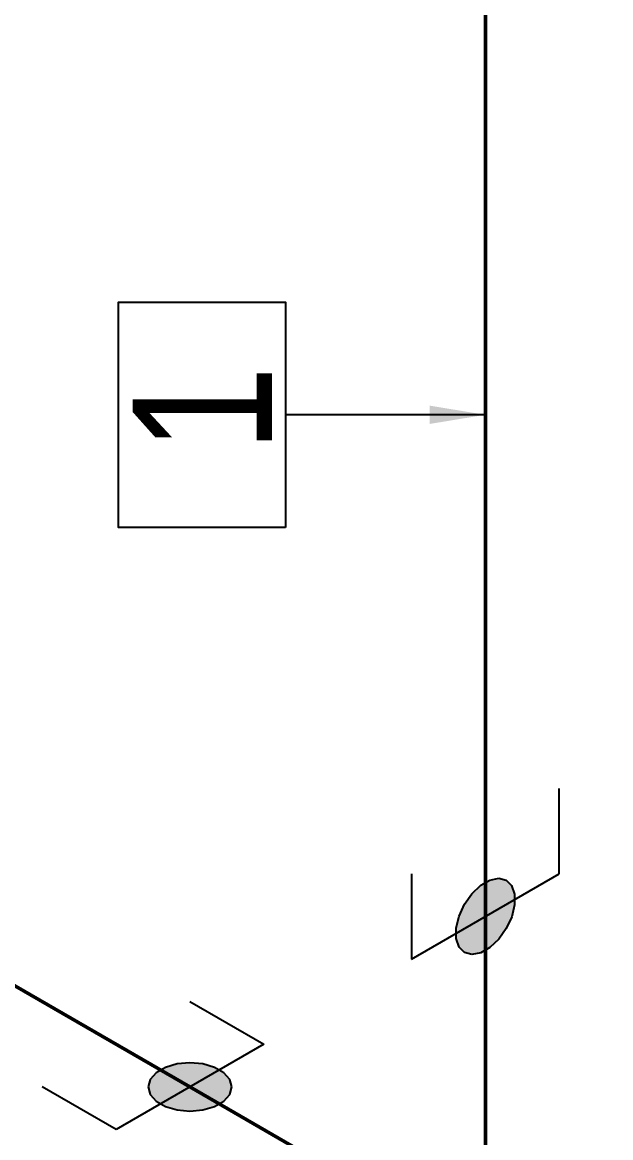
# Model space of a CAD drawing. Header units: millimetres. Extents: x 0 to 594, y 0 to 420.
# Drawn here: x 252.59 to 263.15, y 162.86 to 182.88 of the extents above; entities that cross this region are included whole.
import ezdxf
from ezdxf import colors
from ezdxf.entities.mleader import LeaderData, LeaderLine
from ezdxf.enums import TextEntityAlignment as Align
from ezdxf.math import Vec2, Vec3

# ---------------------------------------------------------------- set-up
doc = ezdxf.new("R2010")
doc.units = ezdxf.units.MM
doc.header["$LTSCALE"] = 0.25
for name, color, linetype in [('용접', 1, 'Continuous'), ('주석', 7, 'Continuous'), ('치수', 1, 'Continuous')]:
    doc.layers.add(name, color=color, linetype=linetype)
doc.layers.add('파이프 작은 보어', color=30, linetype='Continuous', lineweight=50)
doc.styles.add('AdskIsoAnnotation', font='arial.ttf', dxfattribs={"width": 0.8, "height": 1})
doc.styles.add('AdskIsoMetric', font='arial.ttf', dxfattribs={"width": 0.8, "height": 2.5})
doc.styles.add('AdskIsoMetric-30', font='arial.ttf', dxfattribs={"width": 0.8, "height": 2.5})
doc.styles.add('AdskIsoMetric30', font='arial.ttf', dxfattribs={"width": 0.8, "oblique": 30, "height": 2.5})
doc.styles.get("Standard").update_dxf_attribs({"font": 'arial.ttf'})
doc.dimstyles.new('AdskIsoMetric', dxfattribs={"dimtxt": 2.5, "dimasz": 2.5, "dimexe": 1, "dimexo": 2, "dimgap": 0.8, "dimtad": 1, "dimdec": 0, "dimrnd": 1, "dimzin": 0, "dimdsep": 46, "dimtxsty": 'AdskIsoMetric', "dimcen": 0, "dimclrt": 7, "dimadec": 0, "dimazin": 0, "dimtfac": 1, "dimtdec": 0, "dimtmove": 1, "dimatfit": 3, "dimfxl": 0, "dimfrac": 2, "dimtolj": 1, "dimtzin": 0, "dimarcsym": 0})

# ---------------------------------------------------------------- blocks, each defined once
blk = doc.blocks.new('*D35')
at = {"layer": 'Defpoints', "color": 0}
for p in [(144.945, 227.653), (131.954, 220.153), (260.902, 160.705)]:
    blk.add_point(p, dxfattribs=at)
at = {"layer": '치수', "color": 0, "lineweight": -2}
for p, q in [((142.945, 226.498), (130.954, 219.576)), ((245.746, 154.455), (134.119, 218.903)), ((258.902, 159.55), (246.911, 152.628))]:
    blk.add_line(p, q, dxfattribs=at)
at = {"layer": '치수', "color": 0}
for points in [[(134.328, 219.264), (133.911, 218.542), (131.954, 220.153)], [(245.955, 154.816), (245.538, 154.094), (247.911, 153.205)]]:
    blk.add_solid(points, dxfattribs=at)
at = {"layer": '치수', "color": 7, "insert": (192.2, 187.988), "char_height": 2.5, "attachment_point": 5, "rotation": 330, "style": 'AdskIsoMetric30'}
blk.add_mtext('\\A1;12189', dxfattribs=at)
blk = doc.blocks.new('*D36')
at = {"layer": 'Defpoints', "color": 0}
for p in [(260.902, 234.128), (260.902, 160.705), (247.911, 153.205)]:
    blk.add_point(p, dxfattribs=at)
at = {"layer": '치수', "color": 0, "lineweight": -2}
for p, q in [((247.911, 224.128), (247.911, 155.705)), ((258.902, 159.55), (246.911, 152.628))]:
    blk.add_line(p, q, dxfattribs=at)
at = {"layer": '치수', "color": 0}
for points in [[(247.495, 224.128), (248.328, 224.128), (247.911, 226.628)], [(247.495, 155.705), (248.328, 155.705), (247.911, 153.205)]]:
    blk.add_solid(points, dxfattribs=at)
at = {"layer": '치수', "color": 7, "insert": (245.645, 188.608), "char_height": 2.5, "attachment_point": 5, "rotation": 90, "style": 'AdskIsoMetric-30'}
blk.add_mtext('\\A1;6121', dxfattribs=at)
blk = doc.blocks.new('엘보우-2-Iso2DSkew180')
at = {"color": 0, "linetype": 'ByBlock', "lineweight": -2, "extrusion": (0.707107, 0.408248, -0.57735)}
for p, q in [((0, 6.124), (0, 0)), ((0, 0), (-5.303, 3.062)), ((0, 0), (0, 0))]:
    blk.add_line(p, q, dxfattribs=at)
blk = doc.blocks.new('SocketWeld-1-IsoRight')
blk.add_hatch(color=256).paths.add_polyline_path([(0.0055, 0.0371), (0.0057, 0.0369), (0.006, 0.0367), (0.0062, 0.0365), (0.0064, 0.0363), (0.0066, 0.0361), (0.0068, 0.0359), (0.007, 0.0357), (0.0072, 0.0355), (0.0075, 0.0353), (0.0077, 0.0351), (0.0079, 0.0349), (0.0081, 0.0347), (0.0083, 0.0345), (0.0085, 0.0343), (0.0088, 0.0341), (0.009, 0.0339), (0.0092, 0.0337), (0.0094, 0.0334), (0.0096, 0.0332), (0.0098, 0.033), (0.01, 0.0328), (0.0103, 0.0326), (0.0105, 0.0324), (0.0107, 0.0322), (0.0109, 0.032), (0.0111, 0.0318), (0.0113, 0.0316), (0.0115, 0.0314), (0.0118, 0.0312), (0.012, 0.031), (0.0122, 0.0308), (0.0124, 0.0306), (0.0126, 0.0304), (0.0128, 0.0302), (0.013, 0.03), (0.0133, 0.0298), (0.0135, 0.0296), (0.0137, 0.0294), (0.0139, 0.0292), (0.0141, 0.0289), (0.0143, 0.0287), (0.0145, 0.0285), (0.0148, 0.0283), (0.015, 0.0281), (0.0152, 0.0279), (0.0154, 0.0277), (0.0156, 0.0275), (0.0158, 0.0273), (0.0161, 0.0271), (0.0161, 0.0271), (0.0162, 0.0268), (0.0164, 0.0266), (0.0166, 0.0263), (0.0168, 0.0261), (0.017, 0.0258), (0.0171, 0.0256), (0.0173, 0.0253), (0.0175, 0.025), (0.0177, 0.0248), (0.0179, 0.0245), (0.0181, 0.0243), (0.0182, 0.024), (0.0184, 0.0237), (0.0186, 0.0235), (0.0188, 0.0232), (0.019, 0.023), (0.0192, 0.0227), (0.0193, 0.0225), (0.0195, 0.0222), (0.0197, 0.0219), (0.0199, 0.0217), (0.0201, 0.0214), (0.0203, 0.0212), (0.0204, 0.0209), (0.0206, 0.0206), (0.0208, 0.0204), (0.021, 0.0201), (0.0212, 0.0199), (0.0213, 0.0196), (0.0215, 0.0193), (0.0217, 0.0191), (0.0219, 0.0188), (0.0221, 0.0186), (0.0223, 0.0183), (0.0224, 0.0181), (0.0226, 0.0178), (0.0228, 0.0175), (0.023, 0.0173), (0.0232, 0.017), (0.0234, 0.0168), (0.0235, 0.0165), (0.0237, 0.0162), (0.0239, 0.016), (0.0241, 0.0157), (0.0243, 0.0155), (0.0245, 0.0152), (0.0246, 0.015), (0.0248, 0.0147), (0.025, 0.0144), (0.025, 0.0144), (0.0251, 0.0141), (0.0253, 0.0139), (0.0254, 0.0136), (0.0255, 0.0133), (0.0257, 0.013), (0.0258, 0.0127), (0.0259, 0.0124), (0.0261, 0.0121), (0.0262, 0.0118), (0.0263, 0.0116), (0.0265, 0.0113), (0.0266, 0.011), (0.0267, 0.0107), (0.0269, 0.0104), (0.027, 0.0101), (0.0271, 0.0098), (0.0273, 0.0095), (0.0274, 0.0093), (0.0275, 0.009), (0.0277, 0.0087), (0.0278, 0.0084), (0.0279, 0.0081), (0.0281, 0.0078), (0.0282, 0.0075), (0.0283, 0.0072), (0.0284, 0.007), (0.0286, 0.0067), (0.0287, 0.0064), (0.0288, 0.0061), (0.029, 0.0058), (0.0291, 0.0055), (0.0292, 0.0052), (0.0294, 0.0049), (0.0295, 0.0047), (0.0296, 0.0044), (0.0298, 0.0041), (0.0299, 0.0038), (0.03, 0.0035), (0.0302, 0.0032), (0.0303, 0.0029), (0.0304, 0.0026), (0.0306, 0.0024), (0.0307, 0.0021), (0.0308, 0.0018), (0.031, 0.0015), (0.0311, 0.0012), (0.0312, 0.0009), (0.0314, 0.0006), (0.0315, 0.0003), (0.0315, 0.0003), (0.0316, 0.0001), (0.0316, -0.0002), (0.0317, -0.0005), (0.0318, -0.0008), (0.0319, -0.0011), (0.0319, -0.0014), (0.032, -0.0017), (0.0321, -0.002), (0.0321, -0.0022), (0.0322, -0.0025), (0.0323, -0.0028), (0.0323, -0.0031), (0.0324, -0.0034), (0.0325, -0.0037), (0.0325, -0.004), (0.0326, -0.0043), (0.0327, -0.0046), (0.0328, -0.0048), (0.0328, -0.0051), (0.0329, -0.0054), (0.033, -0.0057), (0.033, -0.006), (0.0331, -0.0063), (0.0332, -0.0066), (0.0332, -0.0069), (0.0333, -0.0071), (0.0334, -0.0074), (0.0335, -0.0077), (0.0335, -0.008), (0.0336, -0.0083), (0.0337, -0.0086), (0.0337, -0.0089), (0.0338, -0.0092), (0.0339, -0.0095), (0.0339, -0.0097), (0.034, -0.01), (0.0341, -0.0103), (0.0342, -0.0106), (0.0342, -0.0109), (0.0343, -0.0112), (0.0344, -0.0115), (0.0344, -0.0118), (0.0345, -0.012), (0.0346, -0.0123), (0.0346, -0.0126), (0.0347, -0.0129), (0.0348, -0.0132), (0.0349, -0.0135), (0.0349, -0.0138), (0.0349, -0.0138), (0.0349, -0.014), (0.0349, -0.0143), (0.0349, -0.0146), (0.0349, -0.0148), (0.0349, -0.0151), (0.0349, -0.0153), (0.0349, -0.0156), (0.0349, -0.0159), (0.0349, -0.0161), (0.0349, -0.0164), (0.0349, -0.0166), (0.0349, -0.0169), (0.0349, -0.0172), (0.0349, -0.0174), (0.0349, -0.0177), (0.0349, -0.0179), (0.0349, -0.0182), (0.0349, -0.0185), (0.0349, -0.0187), (0.0349, -0.019), (0.0349, -0.0192), (0.0349, -0.0195), (0.0349, -0.0198), (0.0349, -0.02), (0.0349, -0.0203), (0.0349, -0.0206), (0.0349, -0.0208), (0.0349, -0.0211), (0.0349, -0.0213), (0.0349, -0.0216), (0.0349, -0.0219), (0.0349, -0.0221), (0.0349, -0.0224), (0.0349, -0.0226), (0.0349, -0.0229), (0.0349, -0.0232), (0.0349, -0.0234), (0.0349, -0.0237), (0.0349, -0.0239), (0.0349, -0.0242), (0.0349, -0.0245), (0.0349, -0.0247), (0.0349, -0.025), (0.0349, -0.0252), (0.0349, -0.0255), (0.0349, -0.0258), (0.0349, -0.026), (0.0349, -0.0263), (0.0349, -0.0265), (0.0349, -0.0265), (0.0349, -0.0268), (0.0348, -0.027), (0.0347, -0.0272), (0.0346, -0.0274), (0.0346, -0.0276), (0.0345, -0.0278), (0.0344, -0.028), (0.0344, -0.0282), (0.0343, -0.0284), (0.0342, -0.0286), (0.0342, -0.0288), (0.0341, -0.029), (0.034, -0.0292), (0.0339, -0.0295), (0.0339, -0.0297), (0.0338, -0.0299), (0.0337, -0.0301), (0.0337, -0.0303), (0.0336, -0.0305), (0.0335, -0.0307), (0.0335, -0.0309), (0.0334, -0.0311), (0.0333, -0.0313), (0.0332, -0.0315), (0.0332, -0.0317), (0.0331, -0.0319), (0.033, -0.0322), (0.033, -0.0324), (0.0329, -0.0326), (0.0328, -0.0328), (0.0328, -0.033), (0.0327, -0.0332), (0.0326, -0.0334), (0.0325, -0.0336), (0.0325, -0.0338), (0.0324, -0.034), (0.0323, -0.0342), (0.0323, -0.0344), (0.0322, -0.0346), (0.0321, -0.0349), (0.0321, -0.0351), (0.032, -0.0353), (0.0319, -0.0355), (0.0319, -0.0357), (0.0318, -0.0359), (0.0317, -0.0361), (0.0316, -0.0363), (0.0316, -0.0365), (0.0315, -0.0367), (0.0315, -0.0367), (0.0314, -0.0369), (0.0312, -0.037), (0.0311, -0.0371), (0.031, -0.0373), (0.0308, -0.0374), (0.0307, -0.0375), (0.0306, -0.0377), (0.0304, -0.0378), (0.0303, -0.0379), (0.0302, -0.0381), (0.03, -0.0382), (0.0299, -0.0383), (0.0298, -0.0385), (0.0296, -0.0386), (0.0295, -0.0387), (0.0294, -0.0389), (0.0292, -0.039), (0.0291, -0.0391), (0.029, -0.0393), (0.0288, -0.0394), (0.0287, -0.0395), (0.0286, -0.0397), (0.0284, -0.0398), (0.0283, -0.0399), (0.0282, -0.0401), (0.0281, -0.0402), (0.0279, -0.0403), (0.0278, -0.0405), (0.0277, -0.0406), (0.0275, -0.0408), (0.0274, -0.0409), (0.0273, -0.041), (0.0271, -0.0412), (0.027, -0.0413), (0.0269, -0.0414), (0.0267, -0.0416), (0.0266, -0.0417), (0.0265, -0.0418), (0.0263, -0.042), (0.0262, -0.0421), (0.0261, -0.0422), (0.0259, -0.0424), (0.0258, -0.0425), (0.0257, -0.0426), (0.0255, -0.0428), (0.0254, -0.0429), (0.0253, -0.043), (0.0251, -0.0432), (0.025, -0.0433), (0.025, -0.0433), (0.0248, -0.0433), (0.0246, -0.0434), (0.0245, -0.0434), (0.0243, -0.0435), (0.0241, -0.0435), (0.0239, -0.0436), (0.0237, -0.0436), (0.0235, -0.0437), (0.0234, -0.0437), (0.0232, -0.0438), (0.023, -0.0438), (0.0228, -0.0439), (0.0226, -0.0439), (0.0224, -0.044), (0.0223, -0.044), (0.0221, -0.0441), (0.0219, -0.0441), (0.0217, -0.0442), (0.0215, -0.0442), (0.0213, -0.0443), (0.0212, -0.0443), (0.021, -0.0444), (0.0208, -0.0444), (0.0206, -0.0444), (0.0204, -0.0445), (0.0203, -0.0445), (0.0201, -0.0446), (0.0199, -0.0446), (0.0197, -0.0447), (0.0195, -0.0447), (0.0193, -0.0448), (0.0192, -0.0448), (0.019, -0.0449), (0.0188, -0.0449), (0.0186, -0.045), (0.0184, -0.045), (0.0182, -0.0451), (0.0181, -0.0451), (0.0179, -0.0452), (0.0177, -0.0452), (0.0175, -0.0453), (0.0173, -0.0453), (0.0171, -0.0454), (0.017, -0.0454), (0.0168, -0.0455), (0.0166, -0.0455), (0.0164, -0.0455), (0.0162, -0.0456), (0.0161, -0.0456), (0.0161, -0.0456), (0.0158, -0.0456), (0.0156, -0.0456), (0.0154, -0.0455), (0.0152, -0.0455), (0.015, -0.0454), (0.0148, -0.0454), (0.0145, -0.0453), (0.0143, -0.0453), (0.0141, -0.0453), (0.0139, -0.0452), (0.0137, -0.0452), (0.0135, -0.0451), (0.0133, -0.0451), (0.013, -0.045), (0.0128, -0.045), (0.0126, -0.0449), (0.0124, -0.0449), (0.0122, -0.0449), (0.012, -0.0448), (0.0118, -0.0448), (0.0115, -0.0447), (0.0113, -0.0447), (0.0111, -0.0446), (0.0109, -0.0446), (0.0107, -0.0446), (0.0105, -0.0445), (0.0103, -0.0445), (0.01, -0.0444), (0.0098, -0.0444), (0.0096, -0.0443), (0.0094, -0.0443), (0.0092, -0.0443), (0.009, -0.0442), (0.0088, -0.0442), (0.0085, -0.0441), (0.0083, -0.0441), (0.0081, -0.044), (0.0079, -0.044), (0.0077, -0.0439), (0.0075, -0.0439), (0.0072, -0.0439), (0.007, -0.0438), (0.0068, -0.0438), (0.0066, -0.0437), (0.0064, -0.0437), (0.0062, -0.0436), (0.006, -0.0436), (0.0057, -0.0436), (0.0055, -0.0435), (0.0055, -0.0435), (0.0053, -0.0434), (0.0051, -0.0433), (0.0049, -0.0431), (0.0046, -0.043), (0.0044, -0.0429), (0.0042, -0.0427), (0.004, -0.0426), (0.0037, -0.0425), (0.0035, -0.0423), (0.0033, -0.0422), (0.003, -0.0421), (0.0028, -0.042), (0.0026, -0.0418), (0.0024, -0.0417), (0.0021, -0.0416), (0.0019, -0.0414), (0.0017, -0.0413), (0.0015, -0.0412), (0.0012, -0.041), (0.001, -0.0409), (0.0008, -0.0408), (0.0006, -0.0406), (0.0003, -0.0405), (0.0001, -0.0404), (-0.0001, -0.0403), (-0.0003, -0.0401), (-0.0006, -0.04), (-0.0008, -0.0399), (-0.001, -0.0397), (-0.0012, -0.0396), (-0.0015, -0.0395), (-0.0017, -0.0393), (-0.0019, -0.0392), (-0.0021, -0.0391), (-0.0024, -0.039), (-0.0026, -0.0388), (-0.0028, -0.0387), (-0.003, -0.0386), (-0.0033, -0.0384), (-0.0035, -0.0383), (-0.0037, -0.0382), (-0.004, -0.038), (-0.0042, -0.0379), (-0.0044, -0.0378), (-0.0046, -0.0377), (-0.0049, -0.0375), (-0.0051, -0.0374), (-0.0053, -0.0373), (-0.0055, -0.0371), (-0.0055, -0.0371), (-0.0057, -0.0369), (-0.006, -0.0367), (-0.0062, -0.0365), (-0.0064, -0.0363), (-0.0066, -0.0361), (-0.0068, -0.0359), (-0.007, -0.0357), (-0.0072, -0.0355), (-0.0075, -0.0353), (-0.0077, -0.0351), (-0.0079, -0.0349), (-0.0081, -0.0347), (-0.0083, -0.0345), (-0.0085, -0.0343), (-0.0088, -0.0341), (-0.009, -0.0339), (-0.0092, -0.0337), (-0.0094, -0.0334), (-0.0096, -0.0332), (-0.0098, -0.033), (-0.01, -0.0328), (-0.0103, -0.0326), (-0.0105, -0.0324), (-0.0107, -0.0322), (-0.0109, -0.032), (-0.0111, -0.0318), (-0.0113, -0.0316), (-0.0115, -0.0314), (-0.0118, -0.0312), (-0.012, -0.031), (-0.0122, -0.0308), (-0.0124, -0.0306), (-0.0126, -0.0304), (-0.0128, -0.0302), (-0.013, -0.03), (-0.0133, -0.0298), (-0.0135, -0.0296), (-0.0137, -0.0294), (-0.0139, -0.0292), (-0.0141, -0.0289), (-0.0143, -0.0287), (-0.0145, -0.0285), (-0.0148, -0.0283), (-0.015, -0.0281), (-0.0152, -0.0279), (-0.0154, -0.0277), (-0.0156, -0.0275), (-0.0158, -0.0273), (-0.0161, -0.0271), (-0.0161, -0.0271), (-0.0162, -0.0268), (-0.0164, -0.0266), (-0.0166, -0.0263), (-0.0168, -0.0261), (-0.017, -0.0258), (-0.0171, -0.0256), (-0.0173, -0.0253), (-0.0175, -0.025), (-0.0177, -0.0248), (-0.0179, -0.0245), (-0.0181, -0.0243), (-0.0182, -0.024), (-0.0184, -0.0237), (-0.0186, -0.0235), (-0.0188, -0.0232), (-0.019, -0.023), (-0.0192, -0.0227), (-0.0193, -0.0225), (-0.0195, -0.0222), (-0.0197, -0.0219), (-0.0199, -0.0217), (-0.0201, -0.0214), (-0.0203, -0.0212), (-0.0204, -0.0209), (-0.0206, -0.0206), (-0.0208, -0.0204), (-0.021, -0.0201), (-0.0212, -0.0199), (-0.0213, -0.0196), (-0.0215, -0.0193), (-0.0217, -0.0191), (-0.0219, -0.0188), (-0.0221, -0.0186), (-0.0223, -0.0183), (-0.0224, -0.0181), (-0.0226, -0.0178), (-0.0228, -0.0175), (-0.023, -0.0173), (-0.0232, -0.017), (-0.0234, -0.0168), (-0.0235, -0.0165), (-0.0237, -0.0162), (-0.0239, -0.016), (-0.0241, -0.0157), (-0.0243, -0.0155), (-0.0245, -0.0152), (-0.0246, -0.015), (-0.0248, -0.0147), (-0.025, -0.0144), (-0.025, -0.0144), (-0.0251, -0.0141), (-0.0253, -0.0139), (-0.0254, -0.0136), (-0.0255, -0.0133), (-0.0257, -0.013), (-0.0258, -0.0127), (-0.0259, -0.0124), (-0.0261, -0.0121), (-0.0262, -0.0118), (-0.0263, -0.0116), (-0.0265, -0.0113), (-0.0266, -0.011), (-0.0267, -0.0107), (-0.0269, -0.0104), (-0.027, -0.0101), (-0.0271, -0.0098), (-0.0273, -0.0095), (-0.0274, -0.0093), (-0.0275, -0.009), (-0.0277, -0.0087), (-0.0278, -0.0084), (-0.0279, -0.0081), (-0.0281, -0.0078), (-0.0282, -0.0075), (-0.0283, -0.0072), (-0.0284, -0.007), (-0.0286, -0.0067), (-0.0287, -0.0064), (-0.0288, -0.0061), (-0.029, -0.0058), (-0.0291, -0.0055), (-0.0292, -0.0052), (-0.0294, -0.0049), (-0.0295, -0.0047), (-0.0296, -0.0044), (-0.0298, -0.0041), (-0.0299, -0.0038), (-0.03, -0.0035), (-0.0302, -0.0032), (-0.0303, -0.0029), (-0.0304, -0.0026), (-0.0306, -0.0024), (-0.0307, -0.0021), (-0.0308, -0.0018), (-0.031, -0.0015), (-0.0311, -0.0012), (-0.0312, -0.0009), (-0.0314, -0.0006), (-0.0315, -0.0003), (-0.0315, -0.0003), (-0.0316, -0.0001), (-0.0316, 0.0002), (-0.0317, 0.0005), (-0.0318, 0.0008), (-0.0319, 0.0011), (-0.0319, 0.0014), (-0.032, 0.0017), (-0.0321, 0.002), (-0.0321, 0.0022), (-0.0322, 0.0025), (-0.0323, 0.0028), (-0.0323, 0.0031), (-0.0324, 0.0034), (-0.0325, 0.0037), (-0.0325, 0.004), (-0.0326, 0.0043), (-0.0327, 0.0046), (-0.0328, 0.0048), (-0.0328, 0.0051), (-0.0329, 0.0054), (-0.033, 0.0057), (-0.033, 0.006), (-0.0331, 0.0063), (-0.0332, 0.0066), (-0.0332, 0.0069), (-0.0333, 0.0071), (-0.0334, 0.0074), (-0.0335, 0.0077), (-0.0335, 0.008), (-0.0336, 0.0083), (-0.0337, 0.0086), (-0.0337, 0.0089), (-0.0338, 0.0092), (-0.0339, 0.0095), (-0.0339, 0.0097), (-0.034, 0.01), (-0.0341, 0.0103), (-0.0342, 0.0106), (-0.0342, 0.0109), (-0.0343, 0.0112), (-0.0344, 0.0115), (-0.0344, 0.0118), (-0.0345, 0.012), (-0.0346, 0.0123), (-0.0346, 0.0126), (-0.0347, 0.0129), (-0.0348, 0.0132), (-0.0349, 0.0135), (-0.0349, 0.0138), (-0.0349, 0.0138), (-0.0349, 0.014), (-0.0349, 0.0143), (-0.0349, 0.0146), (-0.0349, 0.0148), (-0.0349, 0.0151), (-0.0349, 0.0153), (-0.0349, 0.0156), (-0.0349, 0.0159), (-0.0349, 0.0161), (-0.0349, 0.0164), (-0.0349, 0.0166), (-0.0349, 0.0169), (-0.0349, 0.0172), (-0.0349, 0.0174), (-0.0349, 0.0177), (-0.0349, 0.0179), (-0.0349, 0.0182), (-0.0349, 0.0185), (-0.0349, 0.0187), (-0.0349, 0.019), (-0.0349, 0.0192), (-0.0349, 0.0195), (-0.0349, 0.0198), (-0.0349, 0.02), (-0.0349, 0.0203), (-0.0349, 0.0206), (-0.0349, 0.0208), (-0.0349, 0.0211), (-0.0349, 0.0213), (-0.0349, 0.0216), (-0.0349, 0.0219), (-0.0349, 0.0221), (-0.0349, 0.0224), (-0.0349, 0.0226), (-0.0349, 0.0229), (-0.0349, 0.0232), (-0.0349, 0.0234), (-0.0349, 0.0237), (-0.0349, 0.0239), (-0.0349, 0.0242), (-0.0349, 0.0245), (-0.0349, 0.0247), (-0.0349, 0.025), (-0.0349, 0.0252), (-0.0349, 0.0255), (-0.0349, 0.0258), (-0.0349, 0.026), (-0.0349, 0.0263), (-0.0349, 0.0265), (-0.0349, 0.0265), (-0.0349, 0.0268), (-0.0348, 0.027), (-0.0347, 0.0272), (-0.0346, 0.0274), (-0.0346, 0.0276), (-0.0345, 0.0278), (-0.0344, 0.028), (-0.0344, 0.0282), (-0.0343, 0.0284), (-0.0342, 0.0286), (-0.0342, 0.0288), (-0.0341, 0.029), (-0.034, 0.0292), (-0.0339, 0.0295), (-0.0339, 0.0297), (-0.0338, 0.0299), (-0.0337, 0.0301), (-0.0337, 0.0303), (-0.0336, 0.0305), (-0.0335, 0.0307), (-0.0335, 0.0309), (-0.0334, 0.0311), (-0.0333, 0.0313), (-0.0332, 0.0315), (-0.0332, 0.0317), (-0.0331, 0.0319), (-0.033, 0.0322), (-0.033, 0.0324), (-0.0329, 0.0326), (-0.0328, 0.0328), (-0.0328, 0.033), (-0.0327, 0.0332), (-0.0326, 0.0334), (-0.0325, 0.0336), (-0.0325, 0.0338), (-0.0324, 0.034), (-0.0323, 0.0342), (-0.0323, 0.0344), (-0.0322, 0.0346), (-0.0321, 0.0349), (-0.0321, 0.0351), (-0.032, 0.0353), (-0.0319, 0.0355), (-0.0319, 0.0357), (-0.0318, 0.0359), (-0.0317, 0.0361), (-0.0316, 0.0363), (-0.0316, 0.0365), (-0.0315, 0.0367), (-0.0315, 0.0367), (-0.0314, 0.0369), (-0.0312, 0.037), (-0.0311, 0.0371), (-0.031, 0.0373), (-0.0308, 0.0374), (-0.0307, 0.0375), (-0.0306, 0.0377), (-0.0304, 0.0378), (-0.0303, 0.0379), (-0.0302, 0.0381), (-0.03, 0.0382), (-0.0299, 0.0383), (-0.0298, 0.0385), (-0.0296, 0.0386), (-0.0295, 0.0387), (-0.0294, 0.0389), (-0.0292, 0.039), (-0.0291, 0.0391), (-0.029, 0.0393), (-0.0288, 0.0394), (-0.0287, 0.0395), (-0.0286, 0.0397), (-0.0284, 0.0398), (-0.0283, 0.0399), (-0.0282, 0.0401), (-0.0281, 0.0402), (-0.0279, 0.0403), (-0.0278, 0.0405), (-0.0277, 0.0406), (-0.0275, 0.0408), (-0.0274, 0.0409), (-0.0273, 0.041), (-0.0271, 0.0412), (-0.027, 0.0413), (-0.0269, 0.0414), (-0.0267, 0.0416), (-0.0266, 0.0417), (-0.0265, 0.0418), (-0.0263, 0.042), (-0.0262, 0.0421), (-0.0261, 0.0422), (-0.0259, 0.0424), (-0.0258, 0.0425), (-0.0257, 0.0426), (-0.0255, 0.0428), (-0.0254, 0.0429), (-0.0253, 0.043), (-0.0251, 0.0432), (-0.025, 0.0433), (-0.025, 0.0433), (-0.0248, 0.0433), (-0.0246, 0.0434), (-0.0245, 0.0434), (-0.0243, 0.0435), (-0.0241, 0.0435), (-0.0239, 0.0436), (-0.0237, 0.0436), (-0.0235, 0.0437), (-0.0234, 0.0437), (-0.0232, 0.0438), (-0.023, 0.0438), (-0.0228, 0.0439), (-0.0226, 0.0439), (-0.0224, 0.044), (-0.0223, 0.044), (-0.0221, 0.0441), (-0.0219, 0.0441), (-0.0217, 0.0442), (-0.0215, 0.0442), (-0.0213, 0.0443), (-0.0212, 0.0443), (-0.021, 0.0444), (-0.0208, 0.0444), (-0.0206, 0.0444), (-0.0204, 0.0445), (-0.0203, 0.0445), (-0.0201, 0.0446), (-0.0199, 0.0446), (-0.0197, 0.0447), (-0.0195, 0.0447), (-0.0193, 0.0448), (-0.0192, 0.0448), (-0.019, 0.0449), (-0.0188, 0.0449), (-0.0186, 0.045), (-0.0184, 0.045), (-0.0182, 0.0451), (-0.0181, 0.0451), (-0.0179, 0.0452), (-0.0177, 0.0452), (-0.0175, 0.0453), (-0.0173, 0.0453), (-0.0171, 0.0454), (-0.017, 0.0454), (-0.0168, 0.0455), (-0.0166, 0.0455), (-0.0164, 0.0455), (-0.0162, 0.0456), (-0.0161, 0.0456), (-0.0161, 0.0456), (-0.0158, 0.0456), (-0.0156, 0.0456), (-0.0154, 0.0455), (-0.0152, 0.0455), (-0.015, 0.0454), (-0.0148, 0.0454), (-0.0145, 0.0453), (-0.0143, 0.0453), (-0.0141, 0.0453), (-0.0139, 0.0452), (-0.0137, 0.0452), (-0.0135, 0.0451), (-0.0133, 0.0451), (-0.013, 0.045), (-0.0128, 0.045), (-0.0126, 0.0449), (-0.0124, 0.0449), (-0.0122, 0.0449), (-0.012, 0.0448), (-0.0118, 0.0448), (-0.0115, 0.0447), (-0.0113, 0.0447), (-0.0111, 0.0446), (-0.0109, 0.0446), (-0.0107, 0.0446), (-0.0105, 0.0445), (-0.0103, 0.0445), (-0.01, 0.0444), (-0.0098, 0.0444), (-0.0096, 0.0443), (-0.0094, 0.0443), (-0.0092, 0.0443), (-0.009, 0.0442), (-0.0088, 0.0442), (-0.0085, 0.0441), (-0.0083, 0.0441), (-0.0081, 0.044), (-0.0079, 0.044), (-0.0077, 0.0439), (-0.0075, 0.0439), (-0.0072, 0.0439), (-0.007, 0.0438), (-0.0068, 0.0438), (-0.0066, 0.0437), (-0.0064, 0.0437), (-0.0062, 0.0436), (-0.006, 0.0436), (-0.0057, 0.0436), (-0.0055, 0.0435), (-0.0055, 0.0435), (-0.0053, 0.0434), (-0.0051, 0.0433), (-0.0049, 0.0431), (-0.0046, 0.043), (-0.0044, 0.0429), (-0.0042, 0.0427), (-0.004, 0.0426), (-0.0037, 0.0425), (-0.0035, 0.0423), (-0.0033, 0.0422), (-0.003, 0.0421), (-0.0028, 0.042), (-0.0026, 0.0418), (-0.0024, 0.0417), (-0.0021, 0.0416), (-0.0019, 0.0414), (-0.0017, 0.0413), (-0.0015, 0.0412), (-0.0012, 0.041), (-0.001, 0.0409), (-0.0008, 0.0408), (-0.0006, 0.0406), (-0.0003, 0.0405), (-0.0001, 0.0404), (0.0001, 0.0403), (0.0003, 0.0401), (0.0006, 0.04), (0.0008, 0.0399), (0.001, 0.0397), (0.0012, 0.0396), (0.0015, 0.0395), (0.0017, 0.0393), (0.0019, 0.0392), (0.0021, 0.0391), (0.0024, 0.039), (0.0026, 0.0388), (0.0028, 0.0387), (0.003, 0.0386), (0.0033, 0.0384), (0.0035, 0.0383), (0.0037, 0.0382), (0.004, 0.038), (0.0042, 0.0379), (0.0044, 0.0378), (0.0046, 0.0377), (0.0049, 0.0375), (0.0051, 0.0374), (0.0053, 0.0373)], flags=0)
at = {"color": 0, "linetype": 'ByBlock', "lineweight": -2, "extrusion": (0.707107, 0.408248, -0.57735)}
for p, q in [((0, 0.1021), (-0.0884, 0.1531)), ((0, -0.1021), (0, 0.1021)), ((-0.0315, 0.0367), (-0.025, 0.0433)), ((-0.025, 0.0433), (-0.0161, 0.0456)), ((-0.0161, 0.0456), (-0.0055, 0.0435)), ((-0.0055, 0.0435), (0.0055, 0.0371)), ((-0.0349, 0.0265), (-0.0315, 0.0367)), ((0.0055, 0.0371), (0.0161, 0.0271)), ((0.0161, 0.0271), (0.025, 0.0144)), ((-0.0349, 0.0138), (-0.0349, 0.0265)), ((-0.0315, -0.0003), (-0.0349, 0.0138)), ((0.025, 0.0144), (0.0315, 0.0003)), ((0.0315, 0.0003), (0.0349, -0.0138)), ((-0.025, -0.0144), (-0.0315, -0.0003)), ((-0.0161, -0.0271), (-0.025, -0.0144)), ((0.0349, -0.0265), (0.0315, -0.0367)), ((0.0349, -0.0138), (0.0349, -0.0265)), ((-0.0055, -0.0371), (-0.0161, -0.0271)), ((0.0055, -0.0435), (-0.0055, -0.0371)), ((0.0315, -0.0367), (0.025, -0.0433)), ((-0.0884, -0.051), (0, -0.1021)), ((0.0161, -0.0456), (0.0055, -0.0435)), ((0.025, -0.0433), (0.0161, -0.0456))]:
    blk.add_line(p, q, dxfattribs=at)
blk = doc.blocks.new('SocketWeld-1-IsoLeft')
blk.add_hatch(color=256).paths.add_polyline_path([(-0.0294, -0.0234), (-0.0291, -0.0234), (-0.0288, -0.0235), (-0.0285, -0.0236), (-0.0283, -0.0237), (-0.028, -0.0238), (-0.0277, -0.0239), (-0.0274, -0.0239), (-0.0271, -0.024), (-0.0268, -0.0241), (-0.0265, -0.0242), (-0.0263, -0.0243), (-0.026, -0.0244), (-0.0257, -0.0244), (-0.0254, -0.0245), (-0.0251, -0.0246), (-0.0248, -0.0247), (-0.0246, -0.0248), (-0.0243, -0.0249), (-0.024, -0.0249), (-0.0237, -0.025), (-0.0234, -0.0251), (-0.0231, -0.0252), (-0.0228, -0.0253), (-0.0226, -0.0254), (-0.0223, -0.0254), (-0.022, -0.0255), (-0.0217, -0.0256), (-0.0214, -0.0257), (-0.0211, -0.0258), (-0.0209, -0.0259), (-0.0206, -0.0259), (-0.0203, -0.026), (-0.02, -0.0261), (-0.0197, -0.0262), (-0.0194, -0.0263), (-0.0191, -0.0264), (-0.0189, -0.0265), (-0.0186, -0.0265), (-0.0183, -0.0266), (-0.018, -0.0267), (-0.0177, -0.0268), (-0.0174, -0.0269), (-0.0172, -0.027), (-0.0169, -0.027), (-0.0166, -0.0271), (-0.0163, -0.0272), (-0.016, -0.0273), (-0.0157, -0.0274), (-0.0155, -0.0275), (-0.0155, -0.0275), (-0.0151, -0.0275), (-0.0148, -0.0275), (-0.0145, -0.0275), (-0.0142, -0.0276), (-0.0139, -0.0276), (-0.0136, -0.0276), (-0.0132, -0.0277), (-0.0129, -0.0277), (-0.0126, -0.0277), (-0.0123, -0.0277), (-0.012, -0.0278), (-0.0117, -0.0278), (-0.0114, -0.0278), (-0.011, -0.0279), (-0.0107, -0.0279), (-0.0104, -0.0279), (-0.0101, -0.0279), (-0.0098, -0.028), (-0.0095, -0.028), (-0.0091, -0.028), (-0.0088, -0.0281), (-0.0085, -0.0281), (-0.0082, -0.0281), (-0.0079, -0.0281), (-0.0076, -0.0282), (-0.0073, -0.0282), (-0.0069, -0.0282), (-0.0066, -0.0283), (-0.0063, -0.0283), (-0.006, -0.0283), (-0.0057, -0.0283), (-0.0054, -0.0284), (-0.005, -0.0284), (-0.0047, -0.0284), (-0.0044, -0.0285), (-0.0041, -0.0285), (-0.0038, -0.0285), (-0.0035, -0.0286), (-0.0032, -0.0286), (-0.0028, -0.0286), (-0.0025, -0.0286), (-0.0022, -0.0287), (-0.0019, -0.0287), (-0.0016, -0.0287), (-0.0013, -0.0288), (-0.0009, -0.0288), (-0.0006, -0.0288), (-0.0003, -0.0288), (0, -0.0289), (0, -0.0289), (0.0003, -0.0288), (0.0006, -0.0288), (0.0009, -0.0288), (0.0013, -0.0288), (0.0016, -0.0287), (0.0019, -0.0287), (0.0022, -0.0287), (0.0025, -0.0286), (0.0028, -0.0286), (0.0032, -0.0286), (0.0035, -0.0286), (0.0038, -0.0285), (0.0041, -0.0285), (0.0044, -0.0285), (0.0047, -0.0284), (0.005, -0.0284), (0.0054, -0.0284), (0.0057, -0.0283), (0.006, -0.0283), (0.0063, -0.0283), (0.0066, -0.0283), (0.0069, -0.0282), (0.0073, -0.0282), (0.0076, -0.0282), (0.0079, -0.0281), (0.0082, -0.0281), (0.0085, -0.0281), (0.0088, -0.0281), (0.0091, -0.028), (0.0095, -0.028), (0.0098, -0.028), (0.0101, -0.0279), (0.0104, -0.0279), (0.0107, -0.0279), (0.011, -0.0279), (0.0114, -0.0278), (0.0117, -0.0278), (0.012, -0.0278), (0.0123, -0.0277), (0.0126, -0.0277), (0.0129, -0.0277), (0.0132, -0.0277), (0.0136, -0.0276), (0.0139, -0.0276), (0.0142, -0.0276), (0.0145, -0.0275), (0.0148, -0.0275), (0.0151, -0.0275), (0.0155, -0.0275), (0.0155, -0.0275), (0.0157, -0.0274), (0.016, -0.0273), (0.0163, -0.0272), (0.0166, -0.0271), (0.0169, -0.027), (0.0172, -0.027), (0.0174, -0.0269), (0.0177, -0.0268), (0.018, -0.0267), (0.0183, -0.0266), (0.0186, -0.0265), (0.0189, -0.0265), (0.0191, -0.0264), (0.0194, -0.0263), (0.0197, -0.0262), (0.02, -0.0261), (0.0203, -0.026), (0.0206, -0.0259), (0.0209, -0.0259), (0.0211, -0.0258), (0.0214, -0.0257), (0.0217, -0.0256), (0.022, -0.0255), (0.0223, -0.0254), (0.0226, -0.0254), (0.0228, -0.0253), (0.0231, -0.0252), (0.0234, -0.0251), (0.0237, -0.025), (0.024, -0.0249), (0.0243, -0.0249), (0.0246, -0.0248), (0.0248, -0.0247), (0.0251, -0.0246), (0.0254, -0.0245), (0.0257, -0.0244), (0.026, -0.0244), (0.0263, -0.0243), (0.0265, -0.0242), (0.0268, -0.0241), (0.0271, -0.024), (0.0274, -0.0239), (0.0277, -0.0239), (0.028, -0.0238), (0.0283, -0.0237), (0.0285, -0.0236), (0.0288, -0.0235), (0.0291, -0.0234), (0.0294, -0.0234), (0.0294, -0.0234), (0.0296, -0.0232), (0.0298, -0.0231), (0.0301, -0.023), (0.0303, -0.0228), (0.0305, -0.0227), (0.0307, -0.0226), (0.031, -0.0224), (0.0312, -0.0223), (0.0314, -0.0222), (0.0316, -0.0221), (0.0319, -0.0219), (0.0321, -0.0218), (0.0323, -0.0217), (0.0325, -0.0215), (0.0328, -0.0214), (0.033, -0.0213), (0.0332, -0.0211), (0.0335, -0.021), (0.0337, -0.0209), (0.0339, -0.0207), (0.0341, -0.0206), (0.0344, -0.0205), (0.0346, -0.0204), (0.0348, -0.0202), (0.035, -0.0201), (0.0353, -0.02), (0.0355, -0.0198), (0.0357, -0.0197), (0.0359, -0.0196), (0.0362, -0.0194), (0.0364, -0.0193), (0.0366, -0.0192), (0.0368, -0.0191), (0.0371, -0.0189), (0.0373, -0.0188), (0.0375, -0.0187), (0.0377, -0.0185), (0.038, -0.0184), (0.0382, -0.0183), (0.0384, -0.0181), (0.0386, -0.018), (0.0389, -0.0179), (0.0391, -0.0177), (0.0393, -0.0176), (0.0395, -0.0175), (0.0398, -0.0174), (0.04, -0.0172), (0.0402, -0.0171), (0.0405, -0.017), (0.0405, -0.017), (0.0406, -0.0168), (0.0407, -0.0166), (0.0409, -0.0165), (0.041, -0.0163), (0.0412, -0.0161), (0.0413, -0.016), (0.0415, -0.0158), (0.0416, -0.0157), (0.0418, -0.0155), (0.0419, -0.0153), (0.042, -0.0152), (0.0422, -0.015), (0.0423, -0.0148), (0.0425, -0.0147), (0.0426, -0.0145), (0.0428, -0.0143), (0.0429, -0.0142), (0.0431, -0.014), (0.0432, -0.0138), (0.0433, -0.0137), (0.0435, -0.0135), (0.0436, -0.0134), (0.0438, -0.0132), (0.0439, -0.013), (0.0441, -0.0129), (0.0442, -0.0127), (0.0444, -0.0125), (0.0445, -0.0124), (0.0447, -0.0122), (0.0448, -0.012), (0.0449, -0.0119), (0.0451, -0.0117), (0.0452, -0.0115), (0.0454, -0.0114), (0.0455, -0.0112), (0.0457, -0.0111), (0.0458, -0.0109), (0.046, -0.0107), (0.0461, -0.0106), (0.0462, -0.0104), (0.0464, -0.0102), (0.0465, -0.0101), (0.0467, -0.0099), (0.0468, -0.0097), (0.047, -0.0096), (0.0471, -0.0094), (0.0473, -0.0092), (0.0474, -0.0091), (0.0476, -0.0089), (0.0476, -0.0089), (0.0476, -0.0087), (0.0477, -0.0086), (0.0477, -0.0084), (0.0478, -0.0082), (0.0478, -0.008), (0.0479, -0.0078), (0.0479, -0.0076), (0.048, -0.0075), (0.048, -0.0073), (0.0481, -0.0071), (0.0481, -0.0069), (0.0482, -0.0067), (0.0482, -0.0066), (0.0483, -0.0064), (0.0483, -0.0062), (0.0484, -0.006), (0.0484, -0.0058), (0.0485, -0.0056), (0.0485, -0.0055), (0.0486, -0.0053), (0.0486, -0.0051), (0.0487, -0.0049), (0.0487, -0.0047), (0.0488, -0.0046), (0.0488, -0.0044), (0.0489, -0.0042), (0.0489, -0.004), (0.049, -0.0038), (0.049, -0.0036), (0.0491, -0.0035), (0.0491, -0.0033), (0.0492, -0.0031), (0.0492, -0.0029), (0.0493, -0.0027), (0.0493, -0.0025), (0.0494, -0.0024), (0.0494, -0.0022), (0.0495, -0.002), (0.0495, -0.0018), (0.0496, -0.0016), (0.0496, -0.0015), (0.0497, -0.0013), (0.0497, -0.0011), (0.0498, -0.0009), (0.0498, -0.0007), (0.0499, -0.0005), (0.0499, -0.0004), (0.05, -0.0002), (0.05, 0), (0.05, 0), (0.05, 0.0002), (0.0499, 0.0004), (0.0499, 0.0005), (0.0498, 0.0007), (0.0498, 0.0009), (0.0497, 0.0011), (0.0497, 0.0013), (0.0496, 0.0015), (0.0496, 0.0016), (0.0495, 0.0018), (0.0495, 0.002), (0.0494, 0.0022), (0.0494, 0.0024), (0.0493, 0.0025), (0.0493, 0.0027), (0.0492, 0.0029), (0.0492, 0.0031), (0.0491, 0.0033), (0.0491, 0.0035), (0.049, 0.0036), (0.049, 0.0038), (0.0489, 0.004), (0.0489, 0.0042), (0.0488, 0.0044), (0.0488, 0.0046), (0.0487, 0.0047), (0.0487, 0.0049), (0.0486, 0.0051), (0.0486, 0.0053), (0.0485, 0.0055), (0.0485, 0.0056), (0.0484, 0.0058), (0.0484, 0.006), (0.0483, 0.0062), (0.0483, 0.0064), (0.0482, 0.0066), (0.0482, 0.0067), (0.0481, 0.0069), (0.0481, 0.0071), (0.048, 0.0073), (0.048, 0.0075), (0.0479, 0.0076), (0.0479, 0.0078), (0.0478, 0.008), (0.0478, 0.0082), (0.0477, 0.0084), (0.0477, 0.0086), (0.0476, 0.0087), (0.0476, 0.0089), (0.0476, 0.0089), (0.0474, 0.0091), (0.0473, 0.0092), (0.0471, 0.0094), (0.047, 0.0096), (0.0468, 0.0097), (0.0467, 0.0099), (0.0465, 0.0101), (0.0464, 0.0102), (0.0462, 0.0104), (0.0461, 0.0106), (0.046, 0.0107), (0.0458, 0.0109), (0.0457, 0.0111), (0.0455, 0.0112), (0.0454, 0.0114), (0.0452, 0.0115), (0.0451, 0.0117), (0.0449, 0.0119), (0.0448, 0.012), (0.0447, 0.0122), (0.0445, 0.0124), (0.0444, 0.0125), (0.0442, 0.0127), (0.0441, 0.0129), (0.0439, 0.013), (0.0438, 0.0132), (0.0436, 0.0134), (0.0435, 0.0135), (0.0433, 0.0137), (0.0432, 0.0138), (0.0431, 0.014), (0.0429, 0.0142), (0.0428, 0.0143), (0.0426, 0.0145), (0.0425, 0.0147), (0.0423, 0.0148), (0.0422, 0.015), (0.042, 0.0152), (0.0419, 0.0153), (0.0418, 0.0155), (0.0416, 0.0157), (0.0415, 0.0158), (0.0413, 0.016), (0.0412, 0.0161), (0.041, 0.0163), (0.0409, 0.0165), (0.0407, 0.0166), (0.0406, 0.0168), (0.0405, 0.017), (0.0405, 0.017), (0.0402, 0.0171), (0.04, 0.0172), (0.0398, 0.0174), (0.0395, 0.0175), (0.0393, 0.0176), (0.0391, 0.0177), (0.0389, 0.0179), (0.0386, 0.018), (0.0384, 0.0181), (0.0382, 0.0183), (0.038, 0.0184), (0.0377, 0.0185), (0.0375, 0.0187), (0.0373, 0.0188), (0.0371, 0.0189), (0.0368, 0.0191), (0.0366, 0.0192), (0.0364, 0.0193), (0.0362, 0.0194), (0.0359, 0.0196), (0.0357, 0.0197), (0.0355, 0.0198), (0.0353, 0.02), (0.035, 0.0201), (0.0348, 0.0202), (0.0346, 0.0204), (0.0344, 0.0205), (0.0341, 0.0206), (0.0339, 0.0207), (0.0337, 0.0209), (0.0335, 0.021), (0.0332, 0.0211), (0.033, 0.0213), (0.0328, 0.0214), (0.0325, 0.0215), (0.0323, 0.0217), (0.0321, 0.0218), (0.0319, 0.0219), (0.0316, 0.0221), (0.0314, 0.0222), (0.0312, 0.0223), (0.031, 0.0224), (0.0307, 0.0226), (0.0305, 0.0227), (0.0303, 0.0228), (0.0301, 0.023), (0.0298, 0.0231), (0.0296, 0.0232), (0.0294, 0.0234), (0.0294, 0.0234), (0.0291, 0.0234), (0.0288, 0.0235), (0.0285, 0.0236), (0.0283, 0.0237), (0.028, 0.0238), (0.0277, 0.0239), (0.0274, 0.0239), (0.0271, 0.024), (0.0268, 0.0241), (0.0265, 0.0242), (0.0263, 0.0243), (0.026, 0.0244), (0.0257, 0.0244), (0.0254, 0.0245), (0.0251, 0.0246), (0.0248, 0.0247), (0.0246, 0.0248), (0.0243, 0.0249), (0.024, 0.0249), (0.0237, 0.025), (0.0234, 0.0251), (0.0231, 0.0252), (0.0228, 0.0253), (0.0226, 0.0254), (0.0223, 0.0254), (0.022, 0.0255), (0.0217, 0.0256), (0.0214, 0.0257), (0.0211, 0.0258), (0.0209, 0.0259), (0.0206, 0.0259), (0.0203, 0.026), (0.02, 0.0261), (0.0197, 0.0262), (0.0194, 0.0263), (0.0191, 0.0264), (0.0189, 0.0265), (0.0186, 0.0265), (0.0183, 0.0266), (0.018, 0.0267), (0.0177, 0.0268), (0.0174, 0.0269), (0.0172, 0.027), (0.0169, 0.027), (0.0166, 0.0271), (0.0163, 0.0272), (0.016, 0.0273), (0.0157, 0.0274), (0.0155, 0.0275), (0.0155, 0.0275), (0.0151, 0.0275), (0.0148, 0.0275), (0.0145, 0.0275), (0.0142, 0.0276), (0.0139, 0.0276), (0.0136, 0.0276), (0.0132, 0.0277), (0.0129, 0.0277), (0.0126, 0.0277), (0.0123, 0.0277), (0.012, 0.0278), (0.0117, 0.0278), (0.0114, 0.0278), (0.011, 0.0279), (0.0107, 0.0279), (0.0104, 0.0279), (0.0101, 0.0279), (0.0098, 0.028), (0.0095, 0.028), (0.0091, 0.028), (0.0088, 0.0281), (0.0085, 0.0281), (0.0082, 0.0281), (0.0079, 0.0281), (0.0076, 0.0282), (0.0073, 0.0282), (0.0069, 0.0282), (0.0066, 0.0283), (0.0063, 0.0283), (0.006, 0.0283), (0.0057, 0.0283), (0.0054, 0.0284), (0.005, 0.0284), (0.0047, 0.0284), (0.0044, 0.0285), (0.0041, 0.0285), (0.0038, 0.0285), (0.0035, 0.0286), (0.0032, 0.0286), (0.0028, 0.0286), (0.0025, 0.0286), (0.0022, 0.0287), (0.0019, 0.0287), (0.0016, 0.0287), (0.0013, 0.0288), (0.0009, 0.0288), (0.0006, 0.0288), (0.0003, 0.0288), (0, 0.0289), (0, 0.0289), (-0.0003, 0.0288), (-0.0006, 0.0288), (-0.0009, 0.0288), (-0.0013, 0.0288), (-0.0016, 0.0287), (-0.0019, 0.0287), (-0.0022, 0.0287), (-0.0025, 0.0286), (-0.0028, 0.0286), (-0.0032, 0.0286), (-0.0035, 0.0286), (-0.0038, 0.0285), (-0.0041, 0.0285), (-0.0044, 0.0285), (-0.0047, 0.0284), (-0.005, 0.0284), (-0.0054, 0.0284), (-0.0057, 0.0283), (-0.006, 0.0283), (-0.0063, 0.0283), (-0.0066, 0.0283), (-0.0069, 0.0282), (-0.0073, 0.0282), (-0.0076, 0.0282), (-0.0079, 0.0281), (-0.0082, 0.0281), (-0.0085, 0.0281), (-0.0088, 0.0281), (-0.0091, 0.028), (-0.0095, 0.028), (-0.0098, 0.028), (-0.0101, 0.0279), (-0.0104, 0.0279), (-0.0107, 0.0279), (-0.011, 0.0279), (-0.0114, 0.0278), (-0.0117, 0.0278), (-0.012, 0.0278), (-0.0123, 0.0277), (-0.0126, 0.0277), (-0.0129, 0.0277), (-0.0132, 0.0277), (-0.0136, 0.0276), (-0.0139, 0.0276), (-0.0142, 0.0276), (-0.0145, 0.0275), (-0.0148, 0.0275), (-0.0151, 0.0275), (-0.0155, 0.0275), (-0.0155, 0.0275), (-0.0157, 0.0274), (-0.016, 0.0273), (-0.0163, 0.0272), (-0.0166, 0.0271), (-0.0169, 0.027), (-0.0172, 0.027), (-0.0174, 0.0269), (-0.0177, 0.0268), (-0.018, 0.0267), (-0.0183, 0.0266), (-0.0186, 0.0265), (-0.0189, 0.0265), (-0.0191, 0.0264), (-0.0194, 0.0263), (-0.0197, 0.0262), (-0.02, 0.0261), (-0.0203, 0.026), (-0.0206, 0.0259), (-0.0209, 0.0259), (-0.0211, 0.0258), (-0.0214, 0.0257), (-0.0217, 0.0256), (-0.022, 0.0255), (-0.0223, 0.0254), (-0.0226, 0.0254), (-0.0228, 0.0253), (-0.0231, 0.0252), (-0.0234, 0.0251), (-0.0237, 0.025), (-0.024, 0.0249), (-0.0243, 0.0249), (-0.0246, 0.0248), (-0.0248, 0.0247), (-0.0251, 0.0246), (-0.0254, 0.0245), (-0.0257, 0.0244), (-0.026, 0.0244), (-0.0263, 0.0243), (-0.0265, 0.0242), (-0.0268, 0.0241), (-0.0271, 0.024), (-0.0274, 0.0239), (-0.0277, 0.0239), (-0.028, 0.0238), (-0.0283, 0.0237), (-0.0285, 0.0236), (-0.0288, 0.0235), (-0.0291, 0.0234), (-0.0294, 0.0234), (-0.0294, 0.0234), (-0.0296, 0.0232), (-0.0298, 0.0231), (-0.0301, 0.023), (-0.0303, 0.0228), (-0.0305, 0.0227), (-0.0307, 0.0226), (-0.031, 0.0224), (-0.0312, 0.0223), (-0.0314, 0.0222), (-0.0316, 0.0221), (-0.0319, 0.0219), (-0.0321, 0.0218), (-0.0323, 0.0217), (-0.0325, 0.0215), (-0.0328, 0.0214), (-0.033, 0.0213), (-0.0332, 0.0211), (-0.0335, 0.021), (-0.0337, 0.0209), (-0.0339, 0.0207), (-0.0341, 0.0206), (-0.0344, 0.0205), (-0.0346, 0.0204), (-0.0348, 0.0202), (-0.035, 0.0201), (-0.0353, 0.02), (-0.0355, 0.0198), (-0.0357, 0.0197), (-0.0359, 0.0196), (-0.0362, 0.0194), (-0.0364, 0.0193), (-0.0366, 0.0192), (-0.0368, 0.0191), (-0.0371, 0.0189), (-0.0373, 0.0188), (-0.0375, 0.0187), (-0.0377, 0.0185), (-0.038, 0.0184), (-0.0382, 0.0183), (-0.0384, 0.0181), (-0.0386, 0.018), (-0.0389, 0.0179), (-0.0391, 0.0177), (-0.0393, 0.0176), (-0.0395, 0.0175), (-0.0398, 0.0174), (-0.04, 0.0172), (-0.0402, 0.0171), (-0.0405, 0.017), (-0.0405, 0.017), (-0.0406, 0.0168), (-0.0407, 0.0166), (-0.0409, 0.0165), (-0.041, 0.0163), (-0.0412, 0.0161), (-0.0413, 0.016), (-0.0415, 0.0158), (-0.0416, 0.0157), (-0.0418, 0.0155), (-0.0419, 0.0153), (-0.042, 0.0152), (-0.0422, 0.015), (-0.0423, 0.0148), (-0.0425, 0.0147), (-0.0426, 0.0145), (-0.0428, 0.0143), (-0.0429, 0.0142), (-0.0431, 0.014), (-0.0432, 0.0138), (-0.0433, 0.0137), (-0.0435, 0.0135), (-0.0436, 0.0134), (-0.0438, 0.0132), (-0.0439, 0.013), (-0.0441, 0.0129), (-0.0442, 0.0127), (-0.0444, 0.0125), (-0.0445, 0.0124), (-0.0447, 0.0122), (-0.0448, 0.012), (-0.0449, 0.0119), (-0.0451, 0.0117), (-0.0452, 0.0115), (-0.0454, 0.0114), (-0.0455, 0.0112), (-0.0457, 0.0111), (-0.0458, 0.0109), (-0.046, 0.0107), (-0.0461, 0.0106), (-0.0462, 0.0104), (-0.0464, 0.0102), (-0.0465, 0.0101), (-0.0467, 0.0099), (-0.0468, 0.0097), (-0.047, 0.0096), (-0.0471, 0.0094), (-0.0473, 0.0092), (-0.0474, 0.0091), (-0.0476, 0.0089), (-0.0476, 0.0089), (-0.0476, 0.0087), (-0.0477, 0.0086), (-0.0477, 0.0084), (-0.0478, 0.0082), (-0.0478, 0.008), (-0.0479, 0.0078), (-0.0479, 0.0076), (-0.048, 0.0075), (-0.048, 0.0073), (-0.0481, 0.0071), (-0.0481, 0.0069), (-0.0482, 0.0067), (-0.0482, 0.0066), (-0.0483, 0.0064), (-0.0483, 0.0062), (-0.0484, 0.006), (-0.0484, 0.0058), (-0.0485, 0.0056), (-0.0485, 0.0055), (-0.0486, 0.0053), (-0.0486, 0.0051), (-0.0487, 0.0049), (-0.0487, 0.0047), (-0.0488, 0.0046), (-0.0488, 0.0044), (-0.0489, 0.0042), (-0.0489, 0.004), (-0.049, 0.0038), (-0.049, 0.0036), (-0.0491, 0.0035), (-0.0491, 0.0033), (-0.0492, 0.0031), (-0.0492, 0.0029), (-0.0493, 0.0027), (-0.0493, 0.0025), (-0.0494, 0.0024), (-0.0494, 0.0022), (-0.0495, 0.002), (-0.0495, 0.0018), (-0.0496, 0.0016), (-0.0496, 0.0015), (-0.0497, 0.0013), (-0.0497, 0.0011), (-0.0498, 0.0009), (-0.0498, 0.0007), (-0.0499, 0.0005), (-0.0499, 0.0004), (-0.05, 0.0002), (-0.05, 0), (-0.05, 0), (-0.05, -0.0002), (-0.0499, -0.0004), (-0.0499, -0.0005), (-0.0498, -0.0007), (-0.0498, -0.0009), (-0.0497, -0.0011), (-0.0497, -0.0013), (-0.0496, -0.0015), (-0.0496, -0.0016), (-0.0495, -0.0018), (-0.0495, -0.002), (-0.0494, -0.0022), (-0.0494, -0.0024), (-0.0493, -0.0025), (-0.0493, -0.0027), (-0.0492, -0.0029), (-0.0492, -0.0031), (-0.0491, -0.0033), (-0.0491, -0.0035), (-0.049, -0.0036), (-0.049, -0.0038), (-0.0489, -0.004), (-0.0489, -0.0042), (-0.0488, -0.0044), (-0.0488, -0.0046), (-0.0487, -0.0047), (-0.0487, -0.0049), (-0.0486, -0.0051), (-0.0486, -0.0053), (-0.0485, -0.0055), (-0.0485, -0.0056), (-0.0484, -0.0058), (-0.0484, -0.006), (-0.0483, -0.0062), (-0.0483, -0.0064), (-0.0482, -0.0066), (-0.0482, -0.0067), (-0.0481, -0.0069), (-0.0481, -0.0071), (-0.048, -0.0073), (-0.048, -0.0075), (-0.0479, -0.0076), (-0.0479, -0.0078), (-0.0478, -0.008), (-0.0478, -0.0082), (-0.0477, -0.0084), (-0.0477, -0.0086), (-0.0476, -0.0087), (-0.0476, -0.0089), (-0.0476, -0.0089), (-0.0474, -0.0091), (-0.0473, -0.0092), (-0.0471, -0.0094), (-0.047, -0.0096), (-0.0468, -0.0097), (-0.0467, -0.0099), (-0.0465, -0.0101), (-0.0464, -0.0102), (-0.0462, -0.0104), (-0.0461, -0.0106), (-0.046, -0.0107), (-0.0458, -0.0109), (-0.0457, -0.0111), (-0.0455, -0.0112), (-0.0454, -0.0114), (-0.0452, -0.0115), (-0.0451, -0.0117), (-0.0449, -0.0119), (-0.0448, -0.012), (-0.0447, -0.0122), (-0.0445, -0.0124), (-0.0444, -0.0125), (-0.0442, -0.0127), (-0.0441, -0.0129), (-0.0439, -0.013), (-0.0438, -0.0132), (-0.0436, -0.0134), (-0.0435, -0.0135), (-0.0433, -0.0137), (-0.0432, -0.0138), (-0.0431, -0.014), (-0.0429, -0.0142), (-0.0428, -0.0143), (-0.0426, -0.0145), (-0.0425, -0.0147), (-0.0423, -0.0148), (-0.0422, -0.015), (-0.042, -0.0152), (-0.0419, -0.0153), (-0.0418, -0.0155), (-0.0416, -0.0157), (-0.0415, -0.0158), (-0.0413, -0.016), (-0.0412, -0.0161), (-0.041, -0.0163), (-0.0409, -0.0165), (-0.0407, -0.0166), (-0.0406, -0.0168), (-0.0405, -0.017), (-0.0405, -0.017), (-0.0402, -0.0171), (-0.04, -0.0172), (-0.0398, -0.0174), (-0.0395, -0.0175), (-0.0393, -0.0176), (-0.0391, -0.0177), (-0.0389, -0.0179), (-0.0386, -0.018), (-0.0384, -0.0181), (-0.0382, -0.0183), (-0.038, -0.0184), (-0.0377, -0.0185), (-0.0375, -0.0187), (-0.0373, -0.0188), (-0.0371, -0.0189), (-0.0368, -0.0191), (-0.0366, -0.0192), (-0.0364, -0.0193), (-0.0362, -0.0194), (-0.0359, -0.0196), (-0.0357, -0.0197), (-0.0355, -0.0198), (-0.0353, -0.02), (-0.035, -0.0201), (-0.0348, -0.0202), (-0.0346, -0.0204), (-0.0344, -0.0205), (-0.0341, -0.0206), (-0.0339, -0.0207), (-0.0337, -0.0209), (-0.0335, -0.021), (-0.0332, -0.0211), (-0.033, -0.0213), (-0.0328, -0.0214), (-0.0325, -0.0215), (-0.0323, -0.0217), (-0.0321, -0.0218), (-0.0319, -0.0219), (-0.0316, -0.0221), (-0.0314, -0.0222), (-0.0312, -0.0223), (-0.031, -0.0224), (-0.0307, -0.0226), (-0.0305, -0.0227), (-0.0303, -0.0228), (-0.0301, -0.023), (-0.0298, -0.0231), (-0.0296, -0.0232)], flags=0)
at = {"color": 0, "linetype": 'ByBlock', "lineweight": -2, "extrusion": (0, 0.816497, 0.57735)}
for p, q in [((0, 0.1021), (0.0884, 0.051)), ((0.0884, 0.051), (-0.0884, -0.051)), ((-0.0155, 0.0275), (-0.0294, 0.0234)), ((0, 0.0289), (-0.0155, 0.0275)), ((0.0155, 0.0275), (0, 0.0289)), ((0.0294, 0.0234), (0.0155, 0.0275)), ((-0.0405, 0.017), (-0.0476, 0.0089)), ((-0.0294, 0.0234), (-0.0405, 0.017)), ((0.0405, 0.017), (0.0294, 0.0234)), ((0.0476, 0.0089), (0.0405, 0.017)), ((-0.0476, 0.0089), (-0.05, 0)), ((-0.05, 0), (-0.0476, -0.0089)), ((0.05, 0), (0.0476, 0.0089)), ((0.0476, -0.0089), (0.05, 0)), ((-0.0884, -0.051), (-0.1768, 0)), ((-0.0476, -0.0089), (-0.0405, -0.017)), ((0.0405, -0.017), (0.0476, -0.0089)), ((-0.0405, -0.017), (-0.0294, -0.0234)), ((-0.0294, -0.0234), (-0.0155, -0.0275)), ((0.0155, -0.0275), (0.0294, -0.0234)), ((0.0294, -0.0234), (0.0405, -0.017)), ((-0.0155, -0.0275), (0, -0.0289)), ((0, -0.0289), (0.0155, -0.0275))]:
    blk.add_line(p, q, dxfattribs=at)
blk = doc.blocks.new('AnnoRect')
at = {"color": 0, "linetype": 'ByBlock', "lineweight": -2}
blk.add_wipeout([(-0.8095, -0.6), (-0.8095, 0.6), (0.8095, 0.6), (0.8095, -0.6)], dxfattribs=at)
blk.add_lwpolyline([(-0.8095, -0.6), (-0.8095, 0.6), (0.8095, 0.6), (0.8095, -0.6)], close=True, dxfattribs=at)
at = {"color": 0, "linetype": 'ByBlock', "lineweight": -2, "style": 'AdskIsoAnnotation', "width": 0.8}
blk.add_attdef('XX', text='', height=1, dxfattribs=at).set_placement((0, 0), align=Align.MIDDLE_CENTER)

msp = doc.modelspace()

# ---------------------------------------------------------------- linework, layer by layer
at = {"layer": '파이프 작은 보어'}
for points in [[(255.5984, 163.7669), (211.7291, 189.0949)], [(260.9017, 185.2758), (260.9017, 166.8288)]]:
    msp.add_lwpolyline(points, dxfattribs=at)

# ---------------------------------------------------------------- block references
at = {"layer": '용접', "xscale": 15, "yscale": 15, "zscale": 15, "rotation": 300.0000000004546}
msp.add_blockref('SocketWeld-1-IsoRight', (260.9017, 166.8288), dxfattribs=at)
at = {"layer": '용접', "xscale": 15, "yscale": 15, "zscale": 15}
msp.add_blockref('SocketWeld-1-IsoLeft', (255.5984, 163.7669), dxfattribs=at)
at = {"layer": '파이프 작은 보어'}
msp.add_blockref('엘보우-2-Iso2DSkew180', (260.9017, 160.7051), dxfattribs=at)

# ---------------------------------------------------------------- dimensions: what is measured, and where the dimension line sits
at = {"layer": '치수'}
for base, p1, p2, angle, text, override, picture, middle in [((247.9113, 153.2051), (260.9017, 234.128), (260.9017, 160.7051), 270, '6121', {"dimtad": 0, "dimlfac": 83.371885, "dimtxsty": 'AdskIsoMetric-30', "dimse1": 1, "dimse2": 0, "dimsd1": 0, "dimsd2": 0, "dimtmove": 1}, '*D36', (245.645, 188.6081)), ((131.9542, 220.1529), (260.9017, 160.7051), (144.9446, 227.6529), 150, '12189', {"dimtad": 0, "dimlfac": 91.03684, "dimtxsty": 'AdskIsoMetric30', "dimse1": 0, "dimse2": 0, "dimsd1": 0, "dimsd2": 0, "dimtmove": 1}, '*D35', (192.1999, 187.9879))]:
    dim = msp.add_linear_dim(base=base, p1=p1, p2=p2, angle=angle, text=text, dimstyle='AdskIsoMetric', override=override, dxfattribs=at)
    dim.commit()
    dim.dimension.update_dxf_attribs({"geometry": picture, "text_midpoint": middle, "dimtype": 160})

# ---------------------------------------------------------------- leaders
at = {"layer": '주석'}
ml = msp.add_multileader_mtext('Standard', dxfattribs=at)
ml.set_content('')
ml.set_leader_properties()
ml.build(insert=Vec2(0, 0))
ml.multileader.update_dxf_attribs({"dogleg_length": 0, "arrow_head_size": 0})
ctx = ml.context
ctx.base_point, ctx.arrow_head_size, ctx.plane_origin = Vec3(257.3142, 175.8313), 0, Vec3(0.8142, 13.8313)
notes = []
notes.append((ctx, [(0, (1, 1, 0), (257.3142, 175.8313), (-1, 0), 0, [(0, [(260.9017, 175.8313)], 0, [])])]))
ctx.mtext, ml.multileader.dxf.content_type = None, 0
for ctx, leaders in notes:
    for number, flags, end, landing, length, lines in leaders:
        leader = LeaderData()
        leader.index, (leader.has_last_leader_line, leader.has_dogleg_vector, leader.attachment_direction) = number, flags
        leader.last_leader_point, leader.dogleg_vector, leader.dogleg_length = Vec3(end), Vec3(landing), length
        for number, points, colour, breaks in lines:
            line = LeaderLine()
            line.index, line.vertices, line.color, line.breaks = number, Vec3.list(points), colors.encode_raw_color(colour), breaks
            leader.lines.append(line)
        ctx.leaders.append(leader)

# ---------------------------------------------------------------- next in the draw order: block references
ref = msp.add_blockref('AnnoRect', (255.8142, 175.8313), dxfattribs=dict(at, xscale=2.5, yscale=2.5, zscale=2.5, rotation=90.00000000091168))
ref.add_attrib('XX_001', '1', (257.0693, 175.1587), dxfattribs={"layer": '0', "color": 0, "linetype": 'ByBlock', "lineweight": -2, "height": 2.5, "rotation": 90, "style": 'AdskIsoAnnotation', "width": 0.8})

doc.saveas('drawing.dxf')
